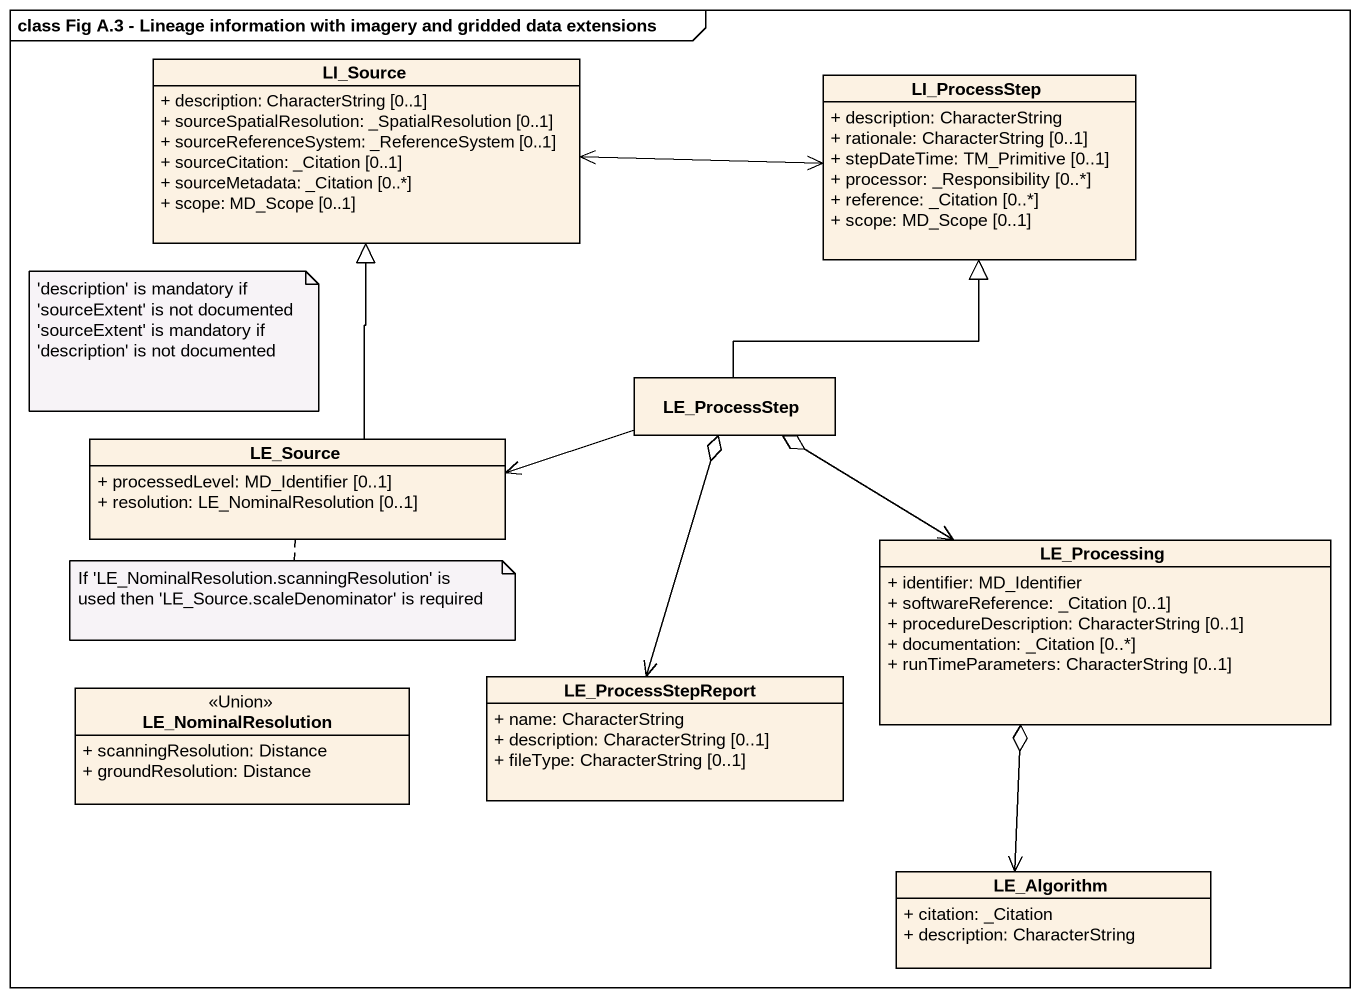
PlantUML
@startuml
mainframe class Fig A.3 - Lineage information with imagery and gridded data extensions
hide circle
hide empty members
skinparam classAttributeIconSize 0
class LI_Source {
  + description: CharacterString [0..1]
  + sourceSpatialResolution: _SpatialResolution [0..1]
  + sourceReferenceSystem: _ReferenceSystem [0..1]
  + sourceCitation: _Citation [0..1]
  + sourceMetadata: _Citation [0..*]
  + scope: MD_Scope [0..1]
}
class LI_ProcessStep {
  + description: CharacterString
  + rationale: CharacterString [0..1]
  + stepDateTime: TM_Primitive [0..1]
  + processor: _Responsibility [0..*]
  + reference: _Citation [0..*]
  + scope: MD_Scope [0..1]
}
class LE_Source {
  + processedLevel: MD_Identifier [0..1]
  + resolution: LE_NominalResolution [0..1]
}
class LE_ProcessStep
class LE_Processing {
  + identifier: MD_Identifier
  + softwareReference: _Citation [0..1]
  + procedureDescription: CharacterString [0..1]
  + documentation: _Citation [0..*]
  + runTimeParameters: CharacterString [0..1]
}
class LE_NominalResolution <<Union>> {
  + scanningResolution: Distance
  + groundResolution: Distance
}
class LE_ProcessStepReport {
  + name: CharacterString
  + description: CharacterString [0..1]
  + fileType: CharacterString [0..1]
}
class LE_Algorithm {
  + citation: _Citation
  + description: CharacterString
}
LI_Source <-right-> LI_ProcessStep
LE_Source -up-|> LI_Source
LE_ProcessStep -up-|> LI_ProcessStep
LE_ProcessStep -left-> LE_Source
LE_ProcessStep o--> LE_ProcessStepReport
LE_Processing <-up-o LE_ProcessStep
LE_Algorithm <-up-o LE_Processing
note as N1
  ~'description' is mandatory if 'sourceExtent' is not documented
  ~'sourceExtent' is mandatory if 'description' is not documented
end note
note bottom of LE_Source : If 'LE_NominalResolution.scanningResolution' is used then 'LE_Source.scaleDenominator' is required
@enduml
